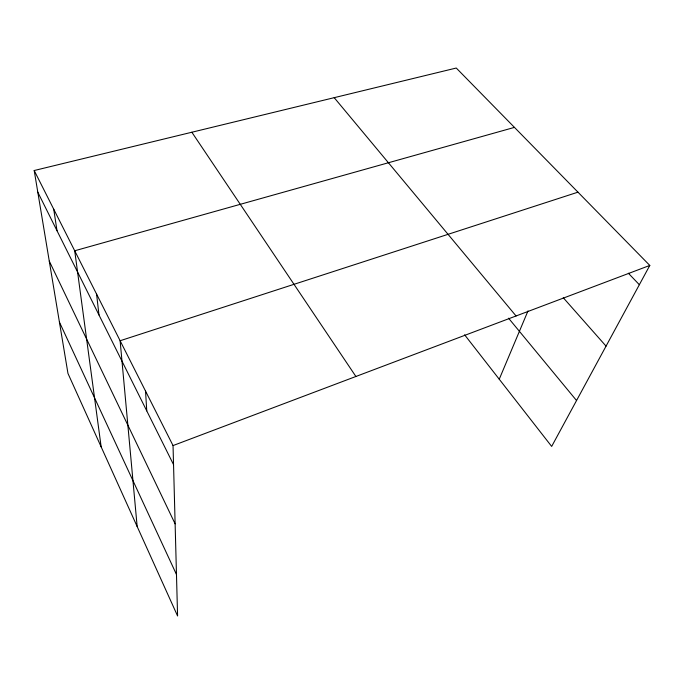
<?xml version="1.0" encoding="UTF-8"?>
<svg xmlns="http://www.w3.org/2000/svg" width="684" height="684" viewBox="0 0 684 684"><rect width="100%" height="100%" fill="white"/><g stroke="black" fill="none" stroke-linecap="round" stroke-linejoin="round"><path stroke-width="1.03" d="M499.243 379.218L527.997 310.912M34.2 170.521L173.035 445.575L177.583 615.968L67.964 373.447L34.2 170.521L456.262 68.032L649.8 265.435L551.663 446.43L464.598 334.792M173.035 445.575L649.8 265.435M577.971 192.17L120.119 340.743L137.159 526.526M514.454 127.386L74.71 250.78L101.155 446.874M628.357 273.224L639.343 284.715M563.265 297.728L606.05 346.121M334.202 97.667L516.061 315.965M508.571 318.205L576.544 400.533M191.853 132.234L355.902 376.482M37.8 192.178L173.539 464.633M49.274 261.1L175.121 523.85M59.414 322.078L176.481 574.509M53.737 209.236L57.003 230.713M96.581 294.103L98.983 314.982M145.53 391.077L146.769 410.904"/></g></svg>
